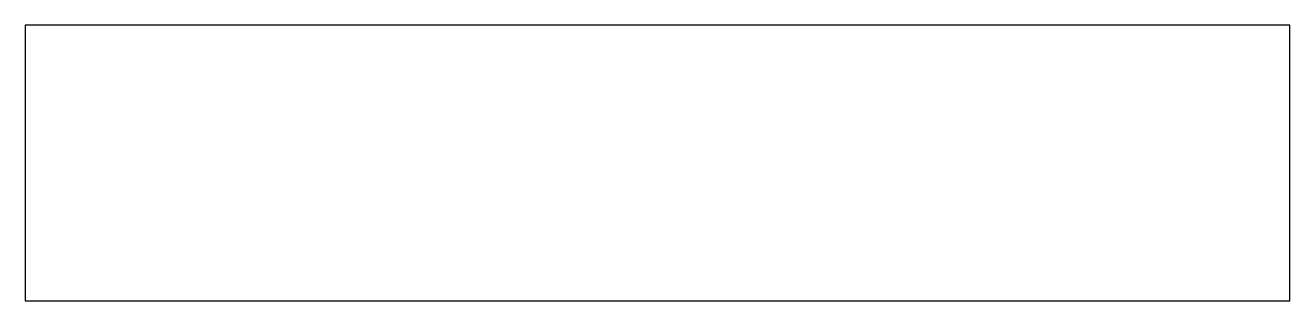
# Model space of a CAD drawing. Header units: millimetres. Extents: x 0 to 101, y 0 to 22.
import ezdxf

# ---------------------------------------------------------------- set-up
doc = ezdxf.new("R2010")
doc.units = ezdxf.units.MM
doc.layers.get('0').update_dxf_attribs({"lineweight": 25, "true_color": 0x000000})

msp = doc.modelspace()

# ---------------------------------------------------------------- linework, layer by layer
at = {"flags": 128}
msp.add_lwpolyline([(101, 22), (0, 22), (0, 0), (101, 0)], close=True, dxfattribs=at)

doc.saveas('drawing.dxf')
